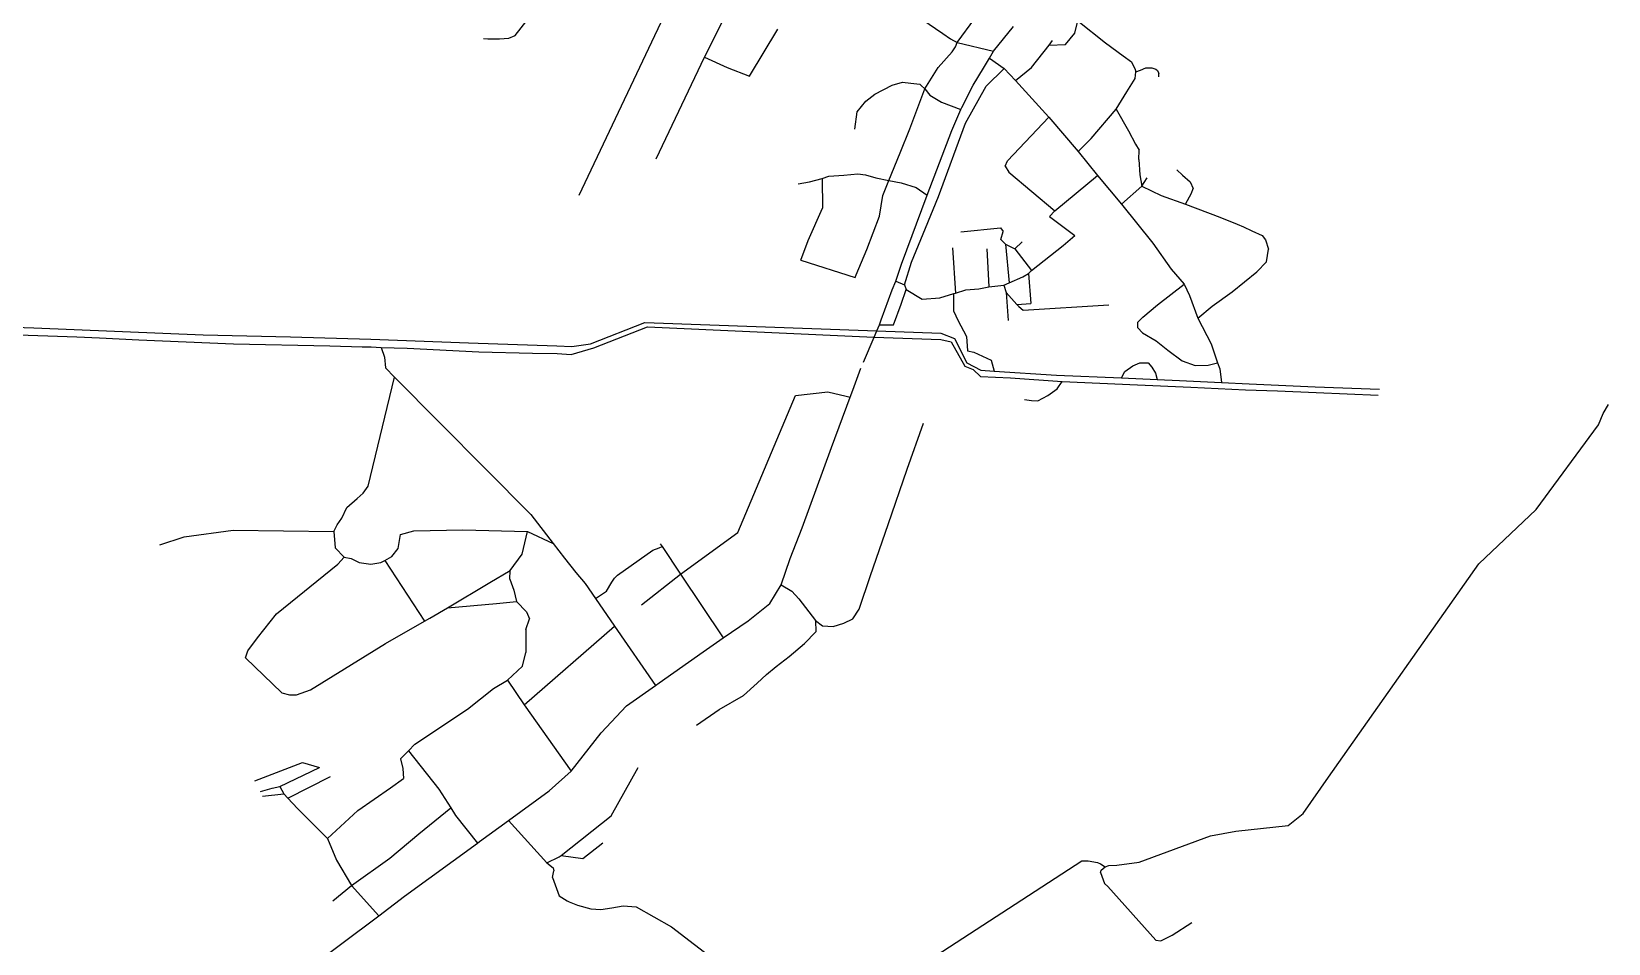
# Model space of a CAD drawing. Header units: inches. Extents: x 692543 to 699408, y 6221321 to 6239107.
# Drawn here: x 695859 to 698817, y 6233975 to 6235684 of the extents above; entities that cross this region are included whole.
import ezdxf

# ---------------------------------------------------------------- set-up
doc = ezdxf.new("R2010")
doc.units = ezdxf.units.IN
doc.header["$MEASUREMENT"] = 0

msp = doc.modelspace()

# ---------------------------------------------------------------- linework, layer by layer
for points in [[(696766.3, 6235676.9), (696981.5, 6235952.6)], [(696886.2, 6235377.8), (697119.5, 6235870.4)], [(697121.6, 6235636.7), (697242.9, 6235880.2)], [(697528.7, 6235707.6), (697568.4, 6235680.9)], [(697595.3, 6235663.7), (697628.2, 6235708.7)], [(697815.7, 6235681.2), (697821.5, 6235704.5)], [(697821.5, 6235704.5), (697873.1, 6235663.6)], [(696754.6, 6235671.9), (696766.3, 6235676.9)], [(697205.8, 6235600.8), (697259.1, 6235689)], [(697568.4, 6235680.9), (697582.5, 6235670.7)], [(697663.3, 6235647.8), (697701, 6235694.2)], [(697798.2, 6235660.4), (697815.7, 6235681.2)], [(696706.8, 6235671.3), (696714.7, 6235670.7)], [(696714.7, 6235670.7), (696736.8, 6235671)], [(696736.8, 6235671), (696754.6, 6235671.9)], [(697559.2, 6235617.2), (697585.6, 6235646.3)], [(697582.5, 6235670.7), (697595.3, 6235663.7)], [(697585.6, 6235646.3), (697591.7, 6235656)], [(697591.7, 6235656), (697595.3, 6235663.7)], [(697595.3, 6235663.7), (697663.3, 6235647.8)], [(697655.5, 6235634.5), (697663.3, 6235647.8)], [(697734.3, 6235616.8), (697767.9, 6235658.8)], [(697767.9, 6235658.8), (697773.9, 6235667.4)], [(697767.9, 6235658.8), (697798.2, 6235660.4)], [(697873.1, 6235663.6), (697906.6, 6235638.8)], [(697030.7, 6235445.7), (697121.6, 6235636.7)], [(697121.6, 6235636.7), (697163.7, 6235617.4)], [(697163.7, 6235617.4), (697205.8, 6235600.8)], [(697534.2, 6235577.3), (697559.2, 6235617.2)], [(697625.1, 6235583.7), (697644.3, 6235615.9)], [(697644.3, 6235615.9), (697655.5, 6235634.5)], [(697649.3, 6235582.2), (697683, 6235615.1)], [(697655.5, 6235634.5), (697683, 6235615.1)], [(697683, 6235615.1), (697704.4, 6235592.5)], [(697704.4, 6235592.5), (697734.3, 6235616.8)], [(697906.6, 6235638.8), (697921.8, 6235627.5)], [(697921.8, 6235627.5), (697928.9, 6235613.5)], [(697938.7, 6235611.8), (697948.8, 6235616.3)], [(697948.8, 6235616.3), (697960.5, 6235616.5)], [(697960.5, 6235616.5), (697968, 6235613.7)], [(697473.4, 6235584), (697492.5, 6235589.5)], [(697492.5, 6235589.5), (697508.2, 6235587.5)], [(697508.2, 6235587.5), (697524.8, 6235586.1)], [(697524.8, 6235586.1), (697527.8, 6235583.2)], [(697704.4, 6235592.5), (697766.8, 6235524.1)], [(697913.3, 6235571.7), (697928.8, 6235596.4)], [(697928.8, 6235596.4), (697930.1, 6235608.9)], [(697928.9, 6235613.5), (697930.1, 6235608.9)], [(697930.1, 6235608.9), (697938.7, 6235611.8)], [(697968, 6235613.7), (697970.6, 6235611.3)], [(697970.6, 6235611.3), (697973.3, 6235605.9)], [(697973.1, 6235599.6), (697973.3, 6235605.9)], [(697423.9, 6235553.7), (697440.9, 6235567.4)], [(697440.9, 6235567.4), (697473.4, 6235584)], [(697506.2, 6235502.3), (697534.2, 6235577.3)], [(697527.8, 6235583.2), (697534.2, 6235577.3)], [(697534.2, 6235577.3), (697543.6, 6235565.4)], [(697543.6, 6235565.4), (697565.5, 6235552.4)], [(697603.9, 6235542.4), (697625.1, 6235583.7)], [(697610.5, 6235512.9), (697649.3, 6235582.2)], [(697893, 6235538.7), (697913.3, 6235571.7)], [(697403.3, 6235501.3), (697407.4, 6235533.9)], [(697407.4, 6235533.9), (697423.9, 6235553.7)], [(697565.5, 6235552.4), (697602.2, 6235538.4)], [(697585.3, 6235499.3), (697602.2, 6235538.4)], [(697602.2, 6235538.4), (697603.9, 6235542.4)], [(697846.6, 6235484), (697893, 6235538.7)], [(697893, 6235538.7), (697916.7, 6235498.4)], [(697488.1, 6235457.4), (697506.2, 6235502.3)], [(697538.6, 6235377.8), (697585.3, 6235499.3)], [(697559.9, 6235375.1), (697610.5, 6235512.9)], [(697689.6, 6235442), (697766.8, 6235524.1)], [(697766.8, 6235524.1), (697821.8, 6235459.4)], [(697916.7, 6235498.4), (697929.6, 6235473.1)], [(697821.8, 6235459.4), (697846.6, 6235484)], [(697929.6, 6235473.1), (697936.3, 6235462.2)], [(697467.2, 6235405.1), (697488.1, 6235457.4)], [(697685.3, 6235432.4), (697689.6, 6235442)], [(697821.8, 6235459.4), (697858.3, 6235414.4)], [(697936, 6235444.6), (697936.3, 6235462.2)], [(697936, 6235444.6), (697937.9, 6235415.8)], [(697318.5, 6235402.8), (697342.2, 6235409.3)], [(697342.2, 6235409.3), (697354.2, 6235413.6)], [(697342.2, 6235409.3), (697342.8, 6235353.7)], [(697354.2, 6235413.6), (697382.8, 6235415.6)], [(697382.8, 6235415.6), (697409, 6235417.8)], [(697409, 6235417.8), (697423.2, 6235416.1)], [(697423.2, 6235416.1), (697442.8, 6235410.4)], [(697442.8, 6235410.4), (697467.2, 6235405.1)], [(697685.3, 6235432.4), (697691.8, 6235420.7)], [(697691.8, 6235420.7), (697778.3, 6235348.2)], [(697778.3, 6235348.2), (697858.3, 6235414.4)], [(697858.3, 6235414.4), (697903.1, 6235361)], [(697937.9, 6235415.8), (697941.6, 6235394.8)], [(697945.5, 6235401.6), (697951.5, 6235410.4)], [(698006.9, 6235425.4), (698017.9, 6235415)], [(698017.9, 6235415), (698032.3, 6235402.7)], [(697297.1, 6235398.9), (697318.5, 6235402.8)], [(697455.9, 6235377), (697467.2, 6235405.1)], [(697467.2, 6235405.1), (697490.4, 6235401)], [(697490.4, 6235401), (697518, 6235392)], [(697518, 6235392), (697538.6, 6235377.8)], [(697903.1, 6235361), (697941.6, 6235394.8)], [(697941.6, 6235394.8), (697945.5, 6235401.6)], [(697941.6, 6235394.8), (697978, 6235377.2)], [(698023.5, 6235361.2), (698034.6, 6235381.7)], [(698032.3, 6235402.7), (698037.7, 6235390.2)], [(698034.6, 6235381.7), (698037.7, 6235390.2)], [(697315.8, 6235292.7), (697342.8, 6235353.7)], [(697449.6, 6235338.4), (697455.9, 6235377)], [(697490.9, 6235248.6), (697538.6, 6235377.8)], [(697535.8, 6235316.1), (697559.9, 6235375.1)], [(697903.1, 6235361), (697961.9, 6235288)], [(697978, 6235377.2), (698023.5, 6235361.2)], [(698023.5, 6235361.2), (698087.5, 6235336.8)], [(697425.6, 6235275.8), (697449.6, 6235338.4)], [(697768.3, 6235337.7), (697778.3, 6235348.2)], [(697768.3, 6235337.7), (697815.5, 6235302.3)], [(698087.5, 6235336.8), (698120.2, 6235323.6)], [(698120.2, 6235323.6), (698132.1, 6235318.7)], [(697301.8, 6235256.1), (697315.8, 6235292.7)], [(697509.4, 6235252.2), (697535.8, 6235316.1)], [(697602.1, 6235309.3), (697676.4, 6235316.4)], [(697676.4, 6235316.4), (697681.1, 6235309.6)], [(697677.1, 6235294.5), (697681.1, 6235309.6)], [(697677.1, 6235294.5), (697685.7, 6235285.8)], [(697703.5, 6235277.5), (697717.2, 6235290.6)], [(697794.2, 6235283.7), (697815.5, 6235302.3)], [(698132.1, 6235318.7), (698147.9, 6235310.9)], [(698147.9, 6235310.9), (698166.8, 6235302.5)], [(698166.8, 6235302.5), (698173.5, 6235293.9)], [(698173.5, 6235293.9), (698178.7, 6235276.7)], [(697405.8, 6235228.4), (697425.6, 6235275.8)], [(697586.4, 6235278.9), (697592, 6235193.9)], [(697650.7, 6235277.2), (697654.8, 6235206.2)], [(697685.7, 6235285.8), (697692.9, 6235213.7)], [(697685.7, 6235285.8), (697703.5, 6235277.5)], [(697703.5, 6235277.5), (697734.8, 6235236.8)], [(697734.8, 6235236.8), (697794.2, 6235283.7)], [(697961.9, 6235288), (697996.5, 6235239.4)], [(698175.2, 6235252.7), (698178.7, 6235276.7)], [(697301.8, 6235256.1), (697403.8, 6235223.2)], [(697479.8, 6235216.5), (697490.9, 6235248.6)], [(697496.1, 6235209.8), (697509.4, 6235252.2)], [(697718.4, 6235224.5), (697729.1, 6235231)], [(697729.1, 6235231), (697734.8, 6235236.8)], [(697729.1, 6235231), (697733.5, 6235174.7)], [(697996.5, 6235239.4), (698020.8, 6235210.9)], [(698110.6, 6235196.6), (698157.2, 6235234)], [(698157.2, 6235234), (698175.2, 6235252.7)], [(697403.8, 6235223.2), (697405.8, 6235228.4)], [(697473.2, 6235200.2), (697479.8, 6235216.5)], [(697479.8, 6235216.5), (697496.1, 6235209.8)], [(697490.2, 6235173.8), (697499.7, 6235201.2)], [(697496.1, 6235209.8), (697499.7, 6235201.2)], [(697499.7, 6235201.2), (697529.2, 6235183.1)], [(697611.1, 6235200.2), (697635.9, 6235202.4)], [(697635.9, 6235202.4), (697654.8, 6235206.2)], [(697654.8, 6235206.2), (697682.6, 6235209.2)], [(697682.6, 6235209.2), (697692.9, 6235213.7)], [(697682.6, 6235209.2), (697687.1, 6235195.7)], [(697692.9, 6235213.7), (697718.4, 6235224.5)], [(697970.7, 6235172.3), (698020.8, 6235210.9)], [(698020.8, 6235210.9), (698030.6, 6235189.7)], [(697452.7, 6235144.1), (697473.2, 6235200.2)], [(697475.9, 6235134.9), (697490.2, 6235173.8)], [(697529.2, 6235183.1), (697562.8, 6235185.4)], [(697562.8, 6235185.4), (697588.9, 6235193.4)], [(697588.9, 6235193.4), (697592, 6235193.9)], [(697588.9, 6235159.7), (697588.9, 6235193.4)], [(697592, 6235193.9), (697611.1, 6235200.2)], [(697687.1, 6235195.7), (697690.9, 6235143)], [(697687.1, 6235195.7), (697707.3, 6235172.6)], [(697707.3, 6235172.6), (697733.5, 6235174.7)], [(697707.3, 6235172.6), (697710.6, 6235168.9)], [(697719, 6235162.2), (697879.5, 6235172.2)], [(697943, 6235149), (697970.7, 6235172.3)], [(698030.6, 6235189.7), (698046.4, 6235147.6)], [(698073.6, 6235169.6), (698110.6, 6235196.6)], [(697449.2, 6235134.6), (697452.7, 6235144.1)], [(697588.9, 6235159.7), (697596.5, 6235143.7)], [(697596.5, 6235143.7), (697612.5, 6235113)], [(697710.6, 6235168.9), (697719, 6235162.2)], [(697934, 6235139.5), (697943, 6235149)], [(698046.4, 6235147.6), (698073.6, 6235169.6)], [(698046.4, 6235147.6), (698071.3, 6235099.1)], [(695539.9, 6235140.3), (695863.6, 6235129.1)], [(695816.4, 6235116.7), (695944.1, 6235112.5)], [(695863.6, 6235129.1), (696181.1, 6235116.2)], [(695944.1, 6235112.5), (695986.8, 6235110.3)], [(696181.1, 6235116.2), (696345, 6235112.1)], [(696907.8, 6235099.3), (697009.2, 6235138.9)], [(696913.5, 6235091.5), (697014.3, 6235131.1)], [(697009.2, 6235138.9), (697444.5, 6235123.5)], [(697014.3, 6235131.1), (697439.3, 6235111.5)], [(697439.3, 6235111.5), (697444.5, 6235123.5)], [(697444.5, 6235123.5), (697449.2, 6235134.6)], [(697444.5, 6235123.5), (697564.6, 6235119.3)], [(697449.2, 6235134.6), (697475.9, 6235134.9)], [(697564.6, 6235119.3), (697590.3, 6235109.2)], [(697612.5, 6235113), (697614.4, 6235086.2)], [(697933.7, 6235129.3), (697934, 6235139.5)], [(697933.7, 6235129.3), (697942.8, 6235119.5)], [(697942.8, 6235119.5), (697968.5, 6235104.5)], [(695986.8, 6235110.3), (696060.2, 6235106.6)], [(696060.2, 6235106.6), (696238.2, 6235099)], [(696238.2, 6235099), (696418.4, 6235095.4)], [(696345, 6235112.1), (696495.8, 6235108)], [(696418.4, 6235095.4), (696479.6, 6235093.8)], [(696479.6, 6235093.8), (696495.9, 6235093.3)], [(696495.8, 6235108), (696678.7, 6235100.8)], [(696495.9, 6235093.3), (696514.8, 6235092.4)], [(696514.8, 6235092.4), (696521, 6235074.4)], [(696514.8, 6235092.4), (696563.7, 6235090.9)], [(696563.7, 6235090.9), (696697.8, 6235084)], [(696678.7, 6235100.8), (696844.5, 6235095.6)], [(696697.8, 6235084), (696798.7, 6235081.8)], [(696844.5, 6235095.6), (696872.4, 6235094.2)], [(696871, 6235079.4), (696913.5, 6235091.5)], [(696872.4, 6235094.2), (696907.8, 6235099.3)], [(697419.4, 6235065.1), (697439.3, 6235111.5)], [(697439.3, 6235111.5), (697564.4, 6235107.3)], [(697564.4, 6235107.3), (697583.6, 6235103.2)], [(697583.6, 6235103.2), (697609.6, 6235057.1)], [(697590.3, 6235109.2), (697613.1, 6235063.4)], [(697614.4, 6235086.2), (697626.4, 6235083.3)], [(697626.4, 6235083.3), (697659.1, 6235068.3)], [(697968.5, 6235104.5), (697990.1, 6235087.3)], [(697990.1, 6235087.3), (698017.1, 6235067.4)], [(698071.3, 6235099.1), (698083.4, 6235063.8)], [(696521, 6235074.4), (696523, 6235054.5)], [(696523, 6235054.5), (696539.7, 6235036.7)], [(696798.7, 6235081.8), (696845, 6235080.8)], [(696845, 6235080.8), (696871, 6235079.4)], [(697399.7, 6235012.3), (697414.5, 6235053.3)], [(697609.6, 6235057.1), (697624.9, 6235050.8)], [(697613.1, 6235063.4), (697639.7, 6235049.9)], [(697659.1, 6235068.3), (697664.4, 6235048.2)], [(697909.6, 6235047.3), (697924.4, 6235058.1)], [(697924.4, 6235058.1), (697937.7, 6235063.3)], [(697937.7, 6235063.3), (697944.9, 6235063.4)], [(697944.9, 6235063.4), (697953, 6235063.3)], [(697953, 6235063.3), (697960.1, 6235055.4)], [(697960.1, 6235055.4), (697967.2, 6235044.2)], [(698017.1, 6235067.4), (698041.4, 6235058.7)], [(698041.4, 6235058.7), (698065.7, 6235059.5)], [(698065.7, 6235059.5), (698083.4, 6235063.8)], [(698083.4, 6235063.8), (698087.8, 6235052.2)], [(696490.3, 6234832.7), (696539.7, 6235036.7)], [(696539.7, 6235036.7), (696795.4, 6234779.4)], [(697624.9, 6235050.8), (697638.6, 6235038.1)], [(697638.6, 6235038.1), (697695.2, 6235035.3)], [(697639.7, 6235049.9), (697664.4, 6235048.2)], [(697664.4, 6235048.2), (697781.6, 6235040.4)], [(697695.2, 6235035.3), (697791.8, 6235028.8)], [(697781.6, 6235040.4), (697903.5, 6235035.3)], [(697782.4, 6235014.9), (697791.8, 6235028.8)], [(697791.8, 6235028.8), (697933.5, 6235022.3)], [(697903.5, 6235035.3), (697909.6, 6235047.3)], [(697903.5, 6235035.3), (697970, 6235032.4)], [(697967.2, 6235044.2), (697970, 6235032.4)], [(697970, 6235032.4), (698012.2, 6235030.2)], [(698012.2, 6235030.2), (698090.9, 6235026.8)], [(698087.8, 6235052.2), (698090.9, 6235026.8)], [(698090.9, 6235026.8), (698142.7, 6235024.3)], [(698142.7, 6235024.3), (698266.7, 6235018.5)], [(697183.8, 6234745.6), (697291.8, 6235002.6)], [(697291.8, 6235002.6), (697352.7, 6235009.4)], [(697352.7, 6235009.4), (697386.9, 6235001.2)], [(697359.7, 6234904.7), (697394.5, 6234999.3)], [(697386.9, 6235001.2), (697394.5, 6234999.3)], [(697394.5, 6234999.3), (697399.7, 6235012.3)], [(697721.3, 6234994.9), (697734.7, 6234992.7)], [(697746.3, 6234992.1), (697765.1, 6235002.1)], [(697765.1, 6235002.1), (697782.4, 6235014.9)], [(697933.5, 6235022.3), (698033.4, 6235017.7)], [(698033.4, 6235017.7), (698135.8, 6235013)], [(698135.8, 6235013), (698195.6, 6235011.1)], [(698195.6, 6235011.1), (698268.1, 6235008.1)], [(698266.7, 6235018.5), (698387.4, 6235014.4)], [(698268.1, 6235008.1), (698384.5, 6235002.9)], [(697734.7, 6234992.7), (697746.3, 6234992.1)], [(698797.9, 6234947.2), (698806.3, 6234968.5)], [(698806.3, 6234968.5), (698816.5, 6234985.3)], [(697501.4, 6234864), (697531.7, 6234950.5)], [(698681.1, 6234788.7), (698797.9, 6234947.2)], [(697304.3, 6234754.1), (697359.7, 6234904.7)], [(697465.6, 6234760.3), (697501.4, 6234864)], [(696470, 6234809.5), (696481.2, 6234819.6)], [(696481.2, 6234819.6), (696490.3, 6234832.7)], [(696441.4, 6234772.2), (696450.8, 6234792.6)], [(696450.8, 6234792.6), (696470, 6234809.5)], [(698573.7, 6234686.9), (698681.1, 6234788.7)], [(696425.9, 6234747.2), (696432.3, 6234759.8)], [(696432.3, 6234759.8), (696441.4, 6234772.2)], [(696795.4, 6234779.4), (696837.5, 6234724.7)], [(697432.7, 6234665), (697465.6, 6234760.3)], [(696099.8, 6234722.3), (696145.4, 6234737.7)], [(696145.4, 6234737.7), (696237.2, 6234750.2)], [(696237.2, 6234750.2), (696425.9, 6234747.2)], [(696425.9, 6234747.2), (696428.6, 6234717.1)], [(696546.6, 6234715.6), (696551.1, 6234742)], [(696551.1, 6234742), (696576.4, 6234748.9)], [(696576.4, 6234748.9), (696668, 6234750.4)], [(696668, 6234750.4), (696789.1, 6234747.3)], [(696779.4, 6234705), (696789.1, 6234747.3)], [(696789.1, 6234747.3), (696837.5, 6234724.7)], [(697076.3, 6234667.6), (697183.8, 6234745.6)], [(697282.1, 6234696.8), (697304.3, 6234754.1)], [(696428.6, 6234717.1), (696445.4, 6234699.3)], [(696433.4, 6234686.4), (696445.4, 6234699.3)], [(696445.4, 6234699.3), (696458.5, 6234696.9)], [(696522.1, 6234693.3), (696535, 6234700.4)], [(696535, 6234700.4), (696546.6, 6234715.6)], [(696756.8, 6234674.4), (696779.4, 6234705)], [(696837.5, 6234724.7), (696858.6, 6234697.4)], [(696958, 6234665.4), (697024.6, 6234712.2)], [(697024.6, 6234712.2), (697036.2, 6234717)], [(697036.2, 6234717), (697041.8, 6234719.3)], [(697038.4, 6234724.4), (697041.8, 6234719.3)], [(697041.8, 6234719.3), (697076.3, 6234667.6)], [(696318.7, 6234593.4), (696433.4, 6234686.4)], [(696458.5, 6234696.9), (696473.9, 6234689.6)], [(696473.9, 6234689.6), (696495.3, 6234686.3)], [(696495.3, 6234686.3), (696514.5, 6234689.1)], [(696514.5, 6234689.1), (696522.1, 6234693.3)], [(696522.1, 6234693.3), (696596.3, 6234579.3)], [(696718.5, 6234651.7), (696756.8, 6234674.4)], [(696756.2, 6234658), (696756.8, 6234674.4)], [(696858.6, 6234697.4), (696880.1, 6234670.8)], [(696880.1, 6234670.8), (696897.3, 6234649.7)], [(697264.9, 6234647.6), (697282.1, 6234696.8)], [(698291.8, 6234287.2), (698573.7, 6234686.9)], [(696639.5, 6234604.7), (696718.5, 6234651.7)], [(696756.2, 6234658), (696763.5, 6234637.4)], [(696897.3, 6234649.7), (696916.6, 6234621.7)], [(696937.2, 6234635.6), (696947.5, 6234652.6)], [(696947.5, 6234652.6), (696952.5, 6234659.8)], [(696952.5, 6234659.8), (696958, 6234665.4)], [(697003.3, 6234610.1), (697076.3, 6234667.6)], [(697076.3, 6234667.6), (697156.2, 6234547.9)], [(697244.1, 6234612.6), (697264.9, 6234647.6)], [(697264.9, 6234647.6), (697284.8, 6234635.5)], [(697411.6, 6234602), (697432.7, 6234665)], [(696639.5, 6234604.7), (696731, 6234612.3)], [(696731, 6234612.3), (696768.5, 6234616.1)], [(696763.5, 6234637.4), (696768.5, 6234616.1)], [(696768.5, 6234616.1), (696787.3, 6234597)], [(696916.6, 6234621.7), (696937.2, 6234635.6)], [(696916.6, 6234621.7), (696952.3, 6234569.9)], [(697202.9, 6234579.9), (697244.1, 6234612.6)], [(697284.8, 6234635.5), (697298.4, 6234621.3)], [(697298.4, 6234621.3), (697329.2, 6234580.5)], [(696282.8, 6234548.1), (696318.7, 6234593.4)], [(696596.3, 6234579.3), (696606.3, 6234585)], [(696606.3, 6234585), (696639.5, 6234604.7)], [(696786.5, 6234564), (696793, 6234583.6)], [(696787.3, 6234597), (696793, 6234583.6)], [(697156.2, 6234547.9), (697202.9, 6234579.9)], [(697329.2, 6234580.5), (697329.9, 6234559.5)], [(697329.2, 6234580.5), (697342.7, 6234570.9)], [(697382.7, 6234575.8), (697399.7, 6234583.8)], [(697399.7, 6234583.8), (697411.6, 6234602)], [(696522.8, 6234537.6), (696596.3, 6234579.3)], [(696783.2, 6234422.6), (696952.3, 6234569.9)], [(696786.5, 6234564), (696786.5, 6234520.4)], [(696952.3, 6234569.9), (697029.1, 6234458.6)], [(697308.7, 6234537.3), (697329.9, 6234559.5)], [(697342.7, 6234570.9), (697362.3, 6234569.4)], [(697362.3, 6234569.4), (697382.7, 6234575.8)], [(696260.5, 6234510.9), (696265.2, 6234523.7)], [(696265.2, 6234523.7), (696282.8, 6234548.1)], [(696382.2, 6234450.6), (696522.8, 6234537.6)], [(697036.2, 6234463.6), (697118.8, 6234522)], [(697118.8, 6234522), (697156.2, 6234547.9)], [(697279.8, 6234513.1), (697308.7, 6234537.3)], [(696260.5, 6234510.9), (696328.8, 6234444.8)], [(696751.7, 6234468.8), (696779.7, 6234495.2)], [(696779.7, 6234495.2), (696786.5, 6234520.4)], [(697237.4, 6234479.2), (697255.7, 6234494.5)], [(697255.7, 6234494.5), (697279.8, 6234513.1)], [(696725.7, 6234453.1), (696751.7, 6234468.8)], [(696751.7, 6234468.8), (696783.2, 6234422.6)], [(697029.1, 6234458.6), (697036.2, 6234463.6)], [(697194.5, 6234440), (697220.2, 6234463.3)], [(697220.2, 6234463.3), (697237.4, 6234479.2)], [(696328.8, 6234444.8), (696343.3, 6234441.5)], [(696343.3, 6234441.5), (696356, 6234441.4)], [(696356, 6234441.4), (696382.2, 6234450.6)], [(696676.8, 6234414.3), (696725.7, 6234453.1)], [(696974.8, 6234420.5), (697029.1, 6234458.6)], [(697148.6, 6234413.9), (697194.5, 6234440)], [(696578.2, 6234349.2), (696676.8, 6234414.3)], [(696783.2, 6234422.6), (696871.4, 6234298.3)], [(696927.4, 6234369.9), (696974.8, 6234420.5)], [(697106.5, 6234384.3), (697148.6, 6234413.9)], [(696566.4, 6234336.7), (696578.2, 6234349.2)], [(696871.4, 6234298.3), (696927.4, 6234369.9)], [(696278.2, 6234279.9), (696367.1, 6234314.4)], [(696367.1, 6234314.4), (696399.6, 6234305.2)], [(696551.4, 6234321.4), (696566.4, 6234336.7)], [(696551.4, 6234321.4), (696555.3, 6234303.3)], [(696566.4, 6234336.7), (696623.2, 6234264.3)], [(696324.9, 6234269.8), (696399.6, 6234305.2)], [(696340, 6234247.5), (696419.7, 6234288.4)], [(696532.5, 6234267.2), (696556.7, 6234284.5)], [(696555.3, 6234303.3), (696556.7, 6234284.5)], [(696830.1, 6234261.7), (696871.4, 6234298.3)], [(696946.1, 6234214.5), (696996.8, 6234304.9)], [(698243.8, 6234219.2), (698291.8, 6234287.2)], [(696288.9, 6234260), (696310.4, 6234266.7)], [(696292.2, 6234251.6), (696332.2, 6234255.9)], [(696310.4, 6234266.7), (696324.9, 6234269.8)], [(696324.9, 6234269.8), (696332.2, 6234255.9)], [(696332.2, 6234255.9), (696340, 6234247.5)], [(696470.9, 6234224.3), (696532.5, 6234267.2)], [(696623.2, 6234264.3), (696645.3, 6234229.6)], [(696753.6, 6234205.7), (696830.1, 6234261.7)], [(696340, 6234247.5), (696357.9, 6234228.2)], [(696357.9, 6234228.2), (696414.4, 6234171.9)], [(696585.3, 6234180.8), (696645.3, 6234229.6)], [(696645.3, 6234229.6), (696654.4, 6234215.5)], [(696414.4, 6234171.9), (696470.9, 6234224.3)], [(696654.4, 6234215.5), (696695.9, 6234163.6)], [(696699.6, 6234166.3), (696753.6, 6234205.7)], [(696753.6, 6234205.7), (696825.4, 6234126.5)], [(696852.3, 6234140.3), (696946.1, 6234214.5)], [(698117.9, 6234186.1), (698216.1, 6234196.2)], [(698216.1, 6234196.2), (698243.8, 6234219.2)], [(696414.4, 6234171.9), (696431, 6234131.6)], [(696531, 6234135.2), (696585.3, 6234180.8)], [(696695.9, 6234163.6), (696699.6, 6234166.3)], [(697936.4, 6234128), (698070.4, 6234177.1)], [(698070.4, 6234177.1), (698117.9, 6234186.1)], [(696558.9, 6234063.8), (696695.9, 6234163.6)], [(696825.4, 6234126.5), (696848.8, 6234137.6)], [(696848.8, 6234137.6), (696852.3, 6234140.3)], [(696852.3, 6234140.3), (696893.3, 6234134.3)], [(696893.3, 6234134.3), (696930.6, 6234164)], [(696431, 6234131.6), (696459.6, 6234083.7)], [(696459.6, 6234083.7), (696531, 6234135.2)], [(696825.4, 6234126.5), (696837.4, 6234117.4)], [(696836.3, 6234098.7), (696839, 6234111.5)], [(696837.4, 6234117.4), (696839, 6234111.5)], [(697518.2, 6233928.7), (697829.1, 6234130.4)], [(697829.1, 6234130.4), (697840.5, 6234130.4)], [(697840.5, 6234130.4), (697858, 6234127.2)], [(697858, 6234127.2), (697863.7, 6234124.9)], [(697863.7, 6234124.9), (697872.8, 6234118.9)], [(697863.8, 6234108.6), (697865.4, 6234112.9)], [(697863.8, 6234108.6), (697871.4, 6234087.9)], [(697865.4, 6234112.9), (697872.8, 6234118.9)], [(697872.8, 6234118.9), (697879.5, 6234121.7)], [(697879.5, 6234121.7), (697894.5, 6234122.4)], [(697894.5, 6234122.4), (697936.4, 6234128)], [(696424.3, 6234055.2), (696459.6, 6234083.7)], [(696459.6, 6234083.7), (696510.5, 6234027.4)], [(696836.3, 6234098.7), (696848.5, 6234064.7)], [(697871.4, 6234087.9), (697877.7, 6234081.9)], [(697877.7, 6234081.9), (697968, 6233981.6)], [(696510.5, 6234027.4), (696558.9, 6234063.8)], [(696848.5, 6234064.7), (696864, 6234055.1)], [(696864, 6234055.1), (696867.6, 6234053.6)], [(696867.6, 6234053.6), (696883.3, 6234047)], [(696372, 6233923.5), (696510.5, 6234027.4)], [(696883.3, 6234047), (696908, 6234040.2)], [(696908, 6234040.2), (696927, 6234039.1)], [(696927, 6234039.1), (696947.5, 6234042)], [(696947.5, 6234042), (696968.7, 6234045.7)], [(696968.7, 6234045.7), (696993.1, 6234044.1)], [(696993.1, 6234044.1), (697059.2, 6234006.6)], [(697059.2, 6234006.6), (697259, 6233853.4)], [(697977.2, 6233980.5), (697998.5, 6233991)], [(697998.5, 6233991), (698034.9, 6234014.6)], [(697968, 6233981.6), (697977.2, 6233980.5)]]:
    msp.add_lwpolyline(points)

doc.saveas('drawing.dxf')
